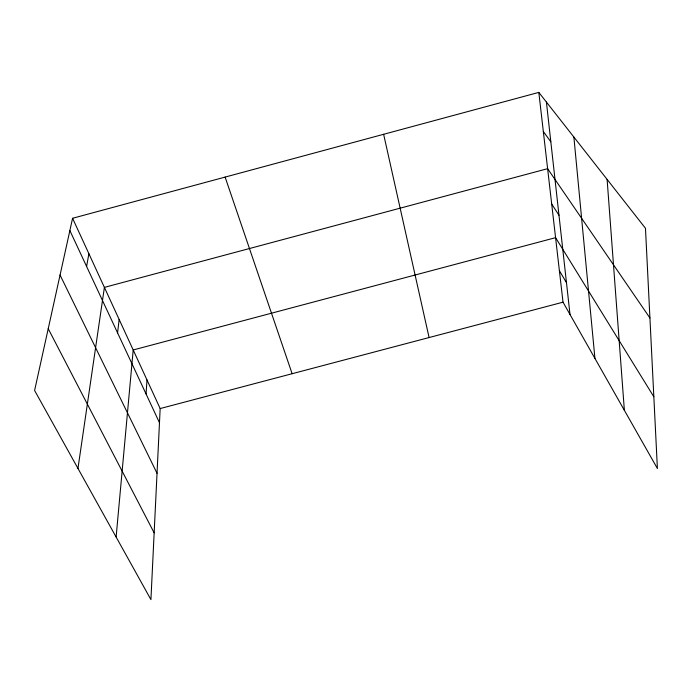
<?xml version="1.0" encoding="UTF-8"?>
<svg xmlns="http://www.w3.org/2000/svg" width="692" height="692" viewBox="0 0 692 692"><rect width="100%" height="100%" fill="white"/><g stroke="black" fill="none" stroke-linecap="round" stroke-linejoin="round"><path stroke-width="1.04" d="M72.582 218.274L160.163 408.557L150.925 599.609L34.6 390.478L72.582 218.274L538.817 92.391L645.472 228.291L657.4 468.519L563.02 302.179L538.817 92.391M146.047 393.938L147.007 379.96M116.118 537.035L133.201 349.97L555.581 237.667L653.836 396.784M117.579 332.887L119.145 319.436M77.962 468.432L104.397 287.388L547.614 168.675L649.926 317.991M86.595 266.455L88.896 253.713M160.163 408.557L563.02 302.179M543.332 131.515L550.823 141.782M551.697 204.01L558.989 215.255M559.387 270.693L566.48 282.699M48.224 328.7L154.152 532.857M60.057 275.053L157.032 473.293M69.875 230.583L159.48 422.743M225.116 177.091L292.119 373.715M383.627 134.291L429.083 337.54M546.412 102.07L570.009 314.497M573.884 137.077L594.938 358.43M607.109 179.41L624.366 410.287"/></g></svg>
